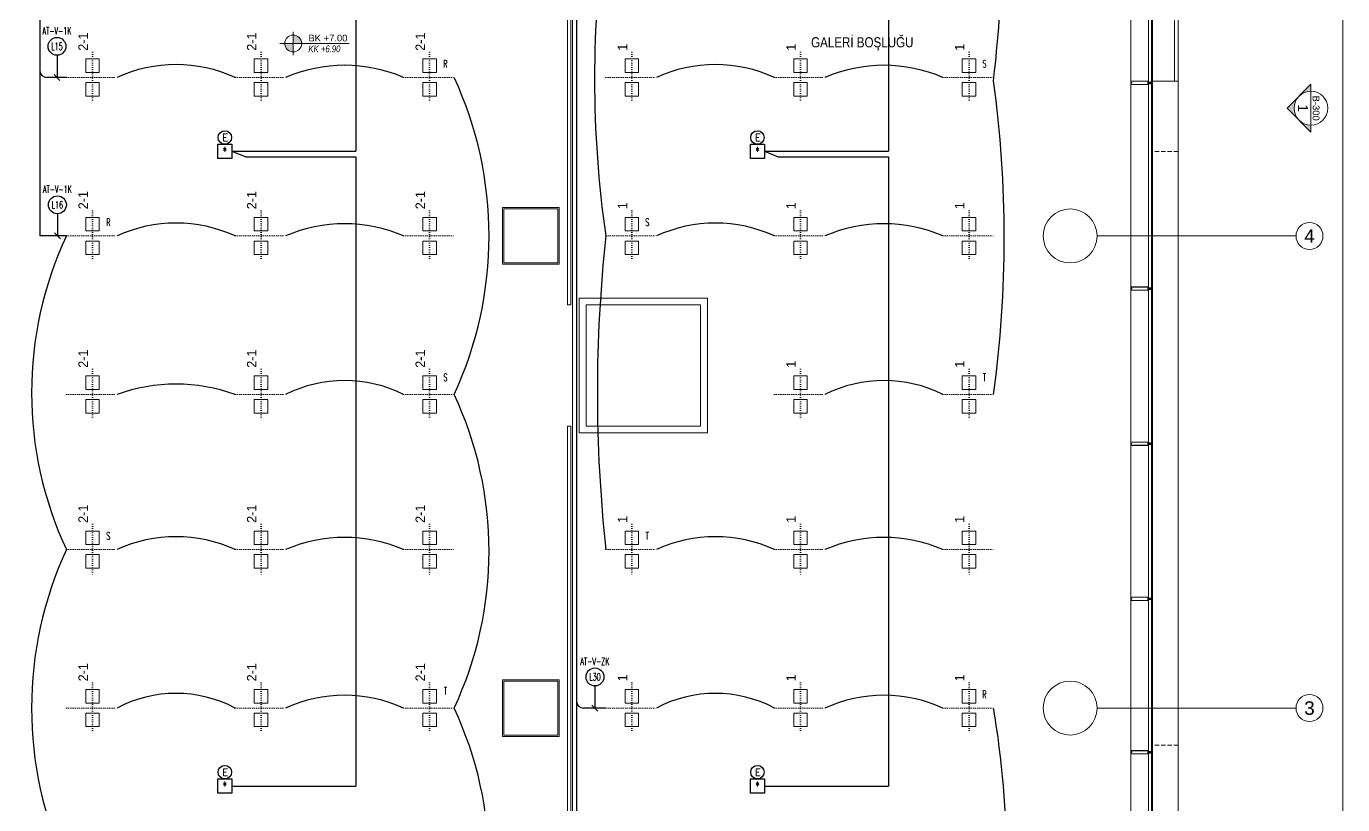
# Model space of a CAD drawing. Extents: x -2012 to 34975, y -1043 to 8321.
# Drawn here: x 25488 to 27440, y 909 to 2063 of the extents above; entities that cross this region are included whole.
import ezdxf
from ezdxf.enums import TextEntityAlignment as Align

# ---------------------------------------------------------------- set-up
doc = ezdxf.new("R2010")
doc.units = 0
doc.header["$LTSCALE"] = 25
for name, pattern in [('DOT2', [0.125, 0, -0.125]), ('Grundrisse$0$AUSGEZOGEN', [2, 1, 1]), ('HIDDEN', [0.375, 0.25, -0.125])]:
    doc.linetypes.add(name, pattern=pattern)
doc.layers.get('0').update_dxf_attribs({"color": 9, "lineweight": 9})
for name, color, linetype, lineweight in [('01', 9, 'Continuous', 9), ('06C', 9, 'Continuous', 9), ('06D', 9, 'Continuous', 9), ('10', 9, 'Continuous', 9), ('10A', 9, 'Continuous', 9), ('14', 9, 'Continuous', 9), ('15', 9, 'Continuous', 9), ('20', 9, 'DOT2', 9), ('21', 9, 'Continuous', 9), ('24', 9, 'Continuous', 9), ('31', 9, 'Continuous', 9), ('40A', 9, 'Continuous', 9), ('E-1x26W PL DOWNLIGHT KARE ARMATÜR (GÖMME) (KİTLİ)', 7, 'Continuous', 30), ('E-ACİL AYDINLATMA KİTİ', 7, 'Continuous', 30), ('E-KABLO', 7, 'Continuous', 30), ('E-LİNYE', 7, 'Continuous', 30)]:
    doc.layers.add(name, color=color, linetype=linetype, lineweight=lineweight)
doc.styles.add('Arial', font='arial.ttf', dxfattribs={"height": 2.5})
doc.styles.add('E-YAZI', font='txttw.shx')
doc.styles.add('MuuM_TEXT-ITALIC', font='ARIALNI.TTF')
doc.styles.add('MuuM_TEXT-STANDART', font='ARIALN.TTF')
doc.styles.add('TX-TEXT', font='')
doc.styles.get('TX-TEXT').set_extended_font_data('TrSah Futura Lt BT')

# ---------------------------------------------------------------- blocks, each defined once
blk = doc.blocks.new('0_elevationtarget-p-bk')
h = blk.add_hatch(color=254)
h.paths.add_polyline_path([(2.5, 0, 0.414214), (0, 2.5), (0, 0)])
h.paths.add_polyline_path([(0, 0), (-2.5, 0, 0.414214), (0, -2.5)])
blk.add_line((0, -3.5), (0, 3.5))
blk.add_lwpolyline([(16.6, 0), (-4, 0)])
blk.add_circle((0, 0), 2.5)
at = {"style": 'Arial'}
blk.add_attdef('BITMISKOT', text='', height=2, dxfattribs=at).set_placement((4.5, 0), align=Align.BOTTOM_LEFT)
at = {"style": 'MuuM_TEXT-ITALIC'}
blk.add_attdef('FINISHINGFLOORLEVEL', text='', height=2, dxfattribs=at).set_placement((4.5, -0.59), align=Align.TOP_LEFT)
blk = doc.blocks.new('p-kolon-80x80-vw')
at = {"layer": '01'}
blk.add_lwpolyline([(-40, -40), (-40, 40), (40, 40), (40, -40)], close=True, dxfattribs=at)
blk = doc.blocks.new('p-kolon-vw-çelik80')
at = {"layer": '01'}
blk.add_circle((0, 0), 40, dxfattribs=at)
blk = doc.blocks.new('prf-camderzi-20x6-p_1')
at = {"layer": '10A', "linetype": 'Continuous'}
for points in [[(0.2, -2.4), (0.1, -2.3), (0.1, 2.3), (0.2, 2.4), (0.8, 2.4), (0.8, 2.3), (0.9, 2.3), (1.2, 2.4), (1.2, 2.5), (0.1, 2.5), (0, 2.4), (0, 2.3), (0, -2.4), (0.1, -2.5), (0.1, -2.5), (1.2, -2.5), (1.2, -2.4), (0.9, -2.3), (0.8, -2.3), (0.8, -2.4)], [(1.1, 2.1), (1.1, 2), (1.1, 2), (1.2, 2), (1.2, 2.3), (0.8, 2.3), (0.8, 2.2), (0.8, 2.3), (0.7, 2.3), (0.7, 2.3), (0.5, 2.3), (0.4, 2.2), (0.2, 2.1), (0.2, 2.1), (0.2, 2.1), (0.3, 2.1), (0.6, 2.1), (0.7, 2), (0.7, 1.1), (0.8, 1), (0.9, 1), (1, 0.9), (1, 0), (1, 0), (1, 0), (1, -0.9), (0.9, -1), (0.8, -1), (0.7, -1.1), (0.7, -2), (0.6, -2), (0.3, -2), (0.2, -2.1), (0.2, -2.1), (0.2, -2.1), (0.4, -2.2), (0.5, -2.3), (0.7, -2.3), (0.7, -2.3), (0.8, -2.3), (0.8, -2.2), (0.8, -2.2), (1.2, -2.4), (1.2, -2), (1.1, -1.9), (1.1, -1.9), (1.1, -2.1), (0.9, -2.1), (0.8, -2), (0.8, -1.1), (1.1, -1.1), (1.1, -1.2), (1.1, -1.2), (1.2, -1.2), (1.2, 1.2), (1.1, 1.3), (1.1, 1.3), (1.1, 1.1), (0.8, 1.1), (0.8, 2), (0.9, 2.1)], [(6.2, -2.5), (31.9, -2.5), (32, -2.5), (32, -2.4), (32, 2.3), (31.9, 2.5), (31.9, 2.5), (6.2, 2.5), (6.2, 2.3), (6.3, 2.2), (6.4, 2.2), (6.4, 2.3), (6.6, 2.3), (6.6, 1.9), (6.6, 1.9), (6.6, 1.8), (6.6, 1.4), (6.4, 1.4), (6.4, 1.5), (6.3, 1.5), (6.2, 1.4), (6.2, 1.1), (6.4, 1.1), (6.4, 1.2), (6.6, 1.2), (6.6, 0.7), (6.5, 0.5), (6.4, 0.5), (5.3, 0.5), (5.2, 0.5), (5.2, 0.4), (5.3, 0.2), (5.4, 0.2), (5.5, 0.2), (5.6, 0.2), (5.6, 0.2), (5.6, 0.2), (5.8, 0.2), (5.8, 0.2), (5.8, 0.2), (6, 0.2), (6, 0.2), (6, 0.2), (6.1, 0.2), (6.2, 0.2), (6.2, 0.2), (6.3, 0.2), (6.3, 0.2), (6.4, 0.2), (6.4, 0.2), (6.6, 0.1), (6.7, 0), (6.6, -0.1), (6.4, -0.2), (6.3, -0.2), (6.2, -0.2), (6.2, -0.2), (6.1, -0.2), (6.1, -0.2), (6, -0.2), (5.9, -0.2), (5.9, -0.2), (5.9, -0.2), (5.7, -0.2), (5.7, -0.2), (5.7, -0.2), (5.6, -0.2), (5.5, -0.2), (5.5, -0.2), (5.4, -0.2), (5.3, -0.3), (5.2, -0.4), (5.2, -0.5), (5.3, -0.5), (6.4, -0.5), (6.5, -0.6), (6.6, -0.6), (6.6, -1.2), (6.4, -1.2), (6.4, -1.1), (6.2, -1.1), (6.2, -1.5), (6.3, -1.5), (6.4, -1.5), (6.4, -1.4), (6.6, -1.4), (6.6, -1.9), (6.6, -1.9), (6.6, -1.9), (6.6, -2.4), (6.4, -2.4), (6.4, -2.2), (6.3, -2.2), (6.2, -2.3)]]:
    blk.add_lwpolyline(points, close=True, dxfattribs=at)
at = {"layer": '10A', "linetype": 'Grundrisse$0$AUSGEZOGEN'}
for points in [[(5.2, -0.5), (5.2, -0.3), (5.3, -0.2), (5.4, -0.2), (5.6, -0.2), (5.8, -0.2), (5.8, -0.2), (5.9, -0.2), (5.9, -0.2), (5.9, -0.2), (6.1, -0.2), (6.2, -0.2), (6.2, -0.2), (6.4, -0.1), (6.4, 0), (6.4, 0.1), (6.2, 0.2), (6.2, 0.2), (6.1, 0.2), (5.9, 0.2), (5.9, 0.2), (5.9, 0.2), (5.8, 0.2), (5.8, 0.2), (5.6, 0.2), (5.4, 0.2), (5.3, 0.2), (5.2, 0.3), (5.2, 0.5), (2.4, 0.5), (2.3, 0.5), (2.1, 0.4), (2, 0.4), (2, 0.4), (2, 0.5), (2, 0.5), (2, 0.5), (1.4, 0.5), (1.3, 0.4), (1.4, 0.3), (1.5, 0.3), (1.5, 0.3), (1.5, 0.4), (1.8, 0.4), (1.9, 0.3), (2.2, 0), (2.2, 0), (2.2, 0), (1.9, -0.3), (1.8, -0.4), (1.5, -0.4), (1.5, -0.3), (1.5, -0.3), (1.4, -0.3), (1.3, -0.4), (1.4, -0.5), (1.4, -0.5), (2, -0.5), (2, -0.5), (2, -0.4), (2, -0.4), (2.1, -0.4), (2.3, -0.5), (2.4, -0.5)], [(2.8, 0.9), (2.8, 0.9), (2.7, 0.5), (2.8, 0.5), (2.9, 0.5), (2.9, 0.6), (2.9, 0.9), (3, 1), (3.1, 1.1), (3.4, 1.1), (3.5, 1.1), (3.5, 1.2), (3.4, 1.2), (3.1, 1.2), (3.1, 1.2), (3, 1.2), (3, 1.2), (3, 1.1), (2.9, 1.1), (2.9, 1.1), (2.8, 1), (2.8, 1)], [(3.7, 0.9), (3.7, 0.9), (3.6, 0.5), (3.7, 0.5), (3.8, 0.5), (3.8, 0.6), (3.8, 0.9), (3.9, 1), (4, 1.1), (4.3, 1.1), (4.3, 1.1), (4.4, 1.2), (4.3, 1.2), (4, 1.2), (4, 1.2), (3.9, 1.2), (3.9, 1.2), (3.8, 1.1), (3.8, 1.1), (3.8, 1.1), (3.7, 1), (3.7, 1)], [(4.6, 0.9), (4.5, 0.9), (4.5, 0.5), (4.6, 0.5), (4.7, 0.5), (4.7, 0.6), (4.7, 0.9), (4.8, 1), (4.9, 1.1), (5.2, 1.1), (5.2, 1.1), (5.2, 1.2), (5.2, 1.2), (4.9, 1.2), (4.9, 1.2), (4.8, 1.2), (4.8, 1.2), (4.7, 1.1), (4.7, 1.1), (4.6, 1.1), (4.6, 1), (4.6, 1)], [(2.8, -0.9), (2.8, -0.9), (2.7, -0.5), (2.8, -0.5), (2.9, -0.6), (2.9, -0.6), (2.9, -0.9), (3, -1), (3.1, -1.1), (3.4, -1.1), (3.5, -1.1), (3.5, -1.1), (3.4, -1.2), (3.1, -1.2), (3.1, -1.2), (3, -1.2), (3, -1.1), (3, -1.1), (2.9, -1.1), (2.9, -1.1), (2.8, -1), (2.8, -1)], [(3.7, -0.9), (3.7, -0.9), (3.6, -0.5), (3.7, -0.5), (3.8, -0.6), (3.8, -0.6), (3.8, -0.9), (3.9, -1), (4, -1.1), (4.3, -1.1), (4.3, -1.1), (4.4, -1.1), (4.3, -1.2), (4, -1.2), (4, -1.2), (3.9, -1.2), (3.9, -1.1), (3.8, -1.1), (3.8, -1.1), (3.8, -1.1), (3.7, -1), (3.7, -1)], [(4.6, -0.9), (4.5, -0.9), (4.5, -0.5), (4.6, -0.5), (4.7, -0.6), (4.7, -0.6), (4.7, -0.9), (4.8, -1), (4.9, -1.1), (5.2, -1.1), (5.2, -1.1), (5.2, -1.1), (5.2, -1.2), (4.9, -1.2), (4.9, -1.2), (4.8, -1.2), (4.8, -1.1), (4.7, -1.1), (4.7, -1.1), (4.6, -1.1), (4.6, -1), (4.6, -1)]]:
    blk.add_lwpolyline(points, close=True, dxfattribs=at)
at = {"layer": '10A', "linetype": 'Continuous'}
blk.add_lwpolyline([(6.8, -2.3), (6.8, 2.3), (31.8, 2.3), (31.8, 0.2), (31.7, 0.1), (31.3, 0.1), (31.2, 0.2), (31.2, 0.2), (31.2, 0.3), (31.1, 0.3), (31.1, 0.3), (31, 0.4), (31, 0.4), (31, 0.4), (30.9, 0.4), (30.8, 0.5), (30.8, 0.5), (30.7, 0.5), (30.7, 0.4), (30.6, 0.4), (30.6, 0.4), (30.5, 0.4), (30.5, 0.3), (30.4, 0.3), (30.4, 0.2), (30.5, 0.1), (30.7, 0.1), (30.7, 0.2), (30.7, 0.2), (30.8, 0.2), (30.9, 0.2), (30.9, 0.2), (30.9, 0.1), (31, 0.1), (31, 0), (31, -0.1), (30.9, -0.1), (30.9, -0.1), (30.9, -0.2), (30.8, -0.2), (30.7, -0.2), (30.7, -0.1), (30.7, -0.1), (30.6, -0.1), (30.5, -0.1), (30.4, -0.2), (30.4, -0.3), (30.5, -0.3), (30.5, -0.3), (30.6, -0.4), (30.6, -0.4), (30.7, -0.4), (30.7, -0.4), (30.8, -0.4), (30.8, -0.4), (30.9, -0.4), (31, -0.4), (31, -0.4), (31, -0.4), (31.1, -0.3), (31.1, -0.3), (31.2, -0.2), (31.2, -0.2), (31.2, -0.2), (31.3, -0.1), (31.7, -0.1), (31.8, -0.1), (31.8, -2.3), (6.8, -2.3)], dxfattribs=at)
blk = doc.blocks.new('p-cephe-birincikat-onkisim')
at = {"layer": '06D'}
for points in [[(-70, -3732), (-70, -48)], [(0, -1523.5), (0, -3732)]]:
    blk.add_lwpolyline(points, dxfattribs=at)
blk.add_lwpolyline([(-5, -2010.5), (-38, -2010.5), (-38, -1523.5), (-5, -1523.5)], close=True, dxfattribs=at)
at = {"layer": '10'}
blk.add_lwpolyline([(0, -2010.5), (-38, -2010.5), (-38, -3245.5), (0, -3245.5)], close=True, dxfattribs=at)
at = {"layer": '15', "linetype": 'Continuous'}
for points in [[(-44, -2012.1), (-39.5, -2012.1), (-39.5, -1767.7), (-44, -1767.7)], [(-44, -2014), (-39.5, -2014), (-39.5, -2317.1), (-44, -2317.1)], [(-44, -2547.1), (-39.5, -2547.1), (-39.5, -2318.9), (-44, -2318.9)], [(-44, -2549), (-39.5, -2549), (-39.5, -2777), (-44, -2777)], [(-44, -3004.5), (-39.5, -3004.5), (-39.5, -2779), (-44, -2779)], [(-44, -3242.1), (-39.5, -3242.1), (-39.5, -3006.4), (-44, -3006.4)]]:
    blk.add_lwpolyline(points, close=True, dxfattribs=at)
at = {"layer": '20', "linetype": 'HIDDEN'}
for points in [[(0, -2115), (-38, -2115)], [(0, -2995), (-38, -2995)]]:
    blk.add_lwpolyline(points, dxfattribs=at)
at = {"xscale": -1}
for p in [(-38, -2013), (-38, -2318), (-38, -2548), (-38, -2778), (-38, -3005.5)]:
    blk.add_blockref('prf-camderzi-20x6-p_1', p, dxfattribs=at)
blk = doc.blocks.new('0_aks')
at = {"linetype": 'Continuous'}
blk.add_circle((0, 0), 2, dxfattribs=at)
at = {"style": 'Arial'}
blk.add_attdef('AKS', text='', height=2, dxfattribs=at).set_placement((0, 0), align=Align.MIDDLE_CENTER)
blk = doc.blocks.new('p-aks_vw')
at = {"layer": '24', "ltscale": 2}
for points in [[(5680, 1440), (5975, 1440)], [(5680, 740), (5975, 740)]]:
    blk.add_lwpolyline(points, dxfattribs=at)
at = {"layer": '24', "xscale": 10, "yscale": 10, "zscale": 10}
for p, values in [((5995, 1440), {'AKS': '4'}), ((5995, 740), {'AKS': '3'})]:
    blk.add_blockref('0_aks', p, dxfattribs=at).add_auto_attribs(values)
blk = doc.blocks.new('0_exteriorelevation1')
h = blk.add_hatch(color=256)
h.paths.add_polyline_path([(7.07, 0), (0, 7.07), (-7.07, 0)])
h.paths.add_polyline_path([(5, 0, 1), (-5, 0)], flags=16)
blk.add_lwpolyline([(7.07, 0), (0, 7.07), (-7.07, 0), (7.07, 0)])
blk.add_lwpolyline([(7.07, 0), (0, 7.07), (-7.07, 0), (7.07, 0)])
blk.add_circle((0, 0), 5)
at = {"style": 'Arial'}
blk.add_attdef('KESITADI', text='', height=3, dxfattribs=at).set_placement((0, 0), align=Align.BOTTOM_CENTER)
blk.add_attdef('PAFTAADI', text='', height=2, dxfattribs=at).set_placement((0, -0.5), align=Align.TOP_CENTER)
blk = doc.blocks.new('p-vw-aydınlatma2')
at = {"linetype": 'ByBlock'}
for points in [[(-10, 7.5), (10, 7.5), (10, 27.5), (-10, 27.5), (-10, 7.5)], [(-10, -27.5), (10, -27.5), (10, -7.5), (-10, -7.5), (-10, -27.5)]]:
    blk.add_lwpolyline(points, dxfattribs=at)
at = {"linetype": 'DOT2'}
for points in [[(0, 37.5), (0, -37.5)], [(-38.6, 0), (36.4, 0)]]:
    blk.add_lwpolyline(points, dxfattribs=at)
at = {"insert": (-20.9, 39.6), "char_height": 14, "width": 14.596, "attachment_point": 1, "rotation": 90, "style": 'TX-TEXT'}
blk.add_mtext('2-1', dxfattribs=at)
blk = doc.blocks.new('p-vw aydınlatma1')
at = {"linetype": 'DOT2'}
for points in [[(27.5, 48.6), (27.5, -26.4)], [(65, 10), (-10, 10)]]:
    blk.add_lwpolyline(points, dxfattribs=at)
at = {"linetype": 'ByBlock'}
for points in [[(0, 20), (0, 0), (20, 0), (20, 20), (0, 20)], [(35, 20), (35, 0), (55, 0), (55, 20), (35, 20)]]:
    blk.add_lwpolyline(points, dxfattribs=at)
at = {"insert": (67.1, 30.9), "char_height": 14, "width": 14.596, "attachment_point": 1, "style": 'TX-TEXT'}
blk.add_mtext('1', dxfattribs=at)
blk = doc.blocks.new('100_ACİL AYDINLATMA KİTİ')
at = {"layer": 'E-ACİL AYDINLATMA KİTİ', "color": 3}
blk.add_circle((0, 0), 1.25, dxfattribs=at)
at = {"layer": 'E-ACİL AYDINLATMA KİTİ', "color": 3, "style": 'E-YAZI'}
blk.add_text('E', height=1.34, dxfattribs=at).set_placement((-0.45, -0.69))
blk = doc.blocks.new('1x26W PL DOWNLIGHT KARE ARMATÜR (GÖMME) (KİTLİ)')
at = {"layer": 'E-1x26W PL DOWNLIGHT KARE ARMATÜR (GÖMME) (KİTLİ)', "color": 4}
for p, q in [((-10.5, 21), (10.5, 21)), ((-10.5, 0), (-10.5, 21)), ((10.5, 21), (10.5, 0)), ((10.5, 0), (-10.5, 0))]:
    blk.add_line(p, q, dxfattribs=at)
at = {"layer": 'E-1x26W PL DOWNLIGHT KARE ARMATÜR (GÖMME) (KİTLİ)', "color": 7, "style": 'E-YAZI', "width": 0.8}
blk.add_text('*', height=12.5, dxfattribs=at).set_placement((-3.3, 4.6))

msp = doc.modelspace()

# ---------------------------------------------------------------- linework, layer by layer
at = {"layer": '06C'}
msp.add_lwpolyline([(26277.84, 3964.26), (26277.84, 3914.5), (26297.84, 3914.5), (26297.84, 290.44), (26277.84, 290.44), (26277.83, 241.5)], dxfattribs=at)
at = {"layer": '06D'}
for points in [[(26290.34, 3912), (26295.34, 3912), (26295.34, 1650.5), (26290.34, 1650.5)], [(26497.84, 1460.5), (26307.84, 1460.5), (26307.84, 1660.5), (26497.84, 1660.5)], [(26487.84, 1470.5), (26317.84, 1470.5), (26317.84, 1650.5), (26487.84, 1650.5)], [(26290.34, 293), (26295.34, 293), (26295.34, 1470.5), (26290.34, 1470.5)]]:
    msp.add_lwpolyline(points, close=True, dxfattribs=at)
at = {"layer": '14'}
for points in [[(26193.84, 1794.5), (26277.84, 1794.5), (26277.84, 1710.5), (26193.84, 1710.5)], [(26193.84, 1094.5), (26277.84, 1094.5), (26277.84, 1010.5), (26193.84, 1010.5)]]:
    msp.add_lwpolyline(points, close=True, dxfattribs=at)
at = {"layer": '40A'}
msp.add_lwpolyline([(21065, 4190), (27440.06, 4190), (27440.06, 15), (21065, 15)], close=True, dxfattribs=at)
at = {"layer": 'E-KABLO', "color": 5}
for p, q in [((25976.3, 2790.19), (25976.3, 1878.03)), ((26766.3, 2790.19), (26766.3, 1878.03)), ((25792.54, 1878.03), (25976.3, 1878.03)), ((25792.54, 1878.03), (25813, 1870.03)), ((26582.54, 1878.03), (26766.3, 1878.03)), ((26582.54, 1878.03), (26603, 1870.03)), ((25813, 1870.03), (25976.3, 1870.03)), ((25976.3, 1870.03), (25976.3, 936.92)), ((26603, 1870.03), (26766.3, 1870.03)), ((26766.3, 1870.03), (26766.3, 936.92)), ((25792.54, 936.92), (25976.3, 936.92)), ((26582.54, 936.92), (26766.3, 936.92))]:
    msp.add_line(p, q, dxfattribs=at)
at = {"layer": 'E-KABLO', "color": 6}
for p, q in [((25507.84, 2232.5), (25507.84, 1752.5)), ((26303.84, 2232.5), (26303.84, 1062.5)), ((25547.19, 1987.5), (25517.84, 1987.5)), ((25547.19, 1752.5), (25507.84, 1752.5)), ((26303.84, 1062.5), (26303.84, 817.5)), ((26347.19, 1052.5), (26313.84, 1052.5))]:
    msp.add_line(p, q, dxfattribs=at)
for centre, radius, start, end in [((24907.68, 2217.5), 2028.18, 353.34633, 6.65367), ((27947.71, 1985), 1617.32, 171.73472, 188.26528), ((25517.84, 1997.5), 10, 180, 270), ((25709.69, 1796.18), 210.38, 65.42261, 114.57739), ((25959.69, 1784.38), 221.17, 66.69477, 113.30523), ((26509.69, 1796.18), 210.38, 65.42261, 114.57739), ((26759.69, 1784.38), 221.17, 66.69477, 113.30523), ((25615.14, 1752.5), 558.87, 335.13416, 24.86584), ((25227.97, 1750), 1710.1, 352.18604, 7.81396), ((25709.69, 1561.18), 210.38, 65.42261, 114.57739), ((25959.69, 1549.38), 221.17, 66.69477, 113.30523), ((26509.69, 1561.18), 210.38, 65.42261, 114.57739), ((26759.69, 1549.38), 221.17, 66.69477, 113.30523), ((26043.17, 1520), 547.77, 154.88423, 205.11577), ((28493.37, 1520), 2158.74, 173.81715, 186.18285), ((25709.69, 1275.98), 256.89, 70.08546, 109.91454), ((25959.69, 1342.45), 195.7, 63.44106, 116.55894), ((26759.69, 1342.45), 195.7, 63.44106, 116.55894), ((25626.36, 1285), 547.64, 334.87786, 25.12214), ((25709.69, 1096.18), 210.38, 65.42261, 114.57739), ((25959.69, 1084.38), 221.17, 66.69477, 113.30523), ((26509.69, 1096.18), 210.38, 65.42261, 114.57739), ((26759.69, 1084.38), 221.17, 66.69477, 113.30523), ((26054.4, 1052.5), 559, 155.14048, 204.85952), ((25709.69, 887.71), 186.58, 62.03196, 117.96804), ((26509.69, 887.71), 186.58, 62.03196, 117.96804), ((25959.69, 860.93), 210.61, 65.45156, 114.54844), ((26313.84, 1062.5), 10, 180, 270), ((26759.69, 860.93), 210.61, 65.45156, 114.54844), ((25626.21, 820), 547.77, 334.88423, 25.11577), ((25551.21, 820), 1390.56, 350.37498, 9.62502)]:
    msp.add_arc(centre, radius, start, end, dxfattribs=at)
at = {"layer": 'E-LİNYE', "color": 7, "linetype": 'Continuous'}
for p, q in [((25533.18, 2020.4), (25533.18, 1987.5)), ((25537.6, 1983.08), (25528.76, 1991.92)), ((25533.78, 1785.4), (25533.78, 1752.5)), ((25538.2, 1748.08), (25529.36, 1756.92)), ((26331.06, 1085.4), (26331.06, 1052.5)), ((26335.48, 1048.08), (26326.64, 1056.92))]:
    msp.add_line(p, q, dxfattribs=at)
for centre in [(25533.18, 2033.66), (25533.78, 1798.66), (26331.06, 1098.66)]:
    msp.add_circle(centre, 13.26, dxfattribs=at)

# ---------------------------------------------------------------- block references
for name, p in [('p-cephe-birincikat-onkisim', (27195.84, 3992.5)), ('p-kolon-80x80-vw', (26235.84, 1752.5)), ('p-kolon-vw-çelik80', (27035.84, 1752.5)), ('p-kolon-80x80-vw', (26235.84, 1052.5)), ('p-kolon-vw-çelik80', (27035.84, 1052.5))]:
    msp.add_blockref(name, p)
at = {"layer": '21', "xscale": 5, "yscale": 5, "zscale": 5}
msp.add_blockref('0_elevationtarget-p-bk', (25883.57, 2037.89), dxfattribs=at).add_auto_attribs({'BITMISKOT': 'BK +7.00', 'FINISHINGFLOORLEVEL': 'KK +6.90'})
at = {"layer": '21'}
ref = msp.add_blockref('0_exteriorelevation1', (27393, 1942), dxfattribs=dict(at, xscale=-5, yscale=5, zscale=5, rotation=90))
ref.add_attrib('KESITADI', '1', dxfattribs={"layer": '0', "height": 15, "rotation": 270, "style": 'Arial'}).set_placement((27369.06, 1942), align=Align.BOTTOM_CENTER)
ref.add_attrib('PAFTAADI', 'B-300', dxfattribs={"layer": '0', "height": 10, "rotation": 270, "style": 'Arial'}).set_placement((27405.64, 1942), align=Align.TOP_CENTER)
at = {"layer": '24'}
msp.add_blockref('p-aks_vw', (21395.84, 312.5), dxfattribs=at)
at = {"layer": '31', "linetype": 'ByBlock'}
for p in [(25585.84, 1987.5), (25835.84, 1987.5), (26085.84, 1987.5), (25585.84, 1752.5), (25835.84, 1752.5), (26085.84, 1752.5), (25585.84, 1517.5), (25835.84, 1517.5), (26085.84, 1517.5), (25585.84, 1287.5), (25835.84, 1287.5), (26085.84, 1287.5), (25585.84, 1052.5), (25835.84, 1052.5), (26085.84, 1052.5)]:
    msp.add_blockref('p-vw-aydınlatma2', p, dxfattribs=at)
at = {"layer": '31', "linetype": 'ByBlock', "rotation": 90}
for p in [(26395.84, 1960), (26645.84, 1960), (26895.84, 1960), (26395.84, 1725), (26645.84, 1725), (26895.84, 1725), (26645.84, 1490), (26895.84, 1490), (26395.84, 1260), (26645.84, 1260), (26895.84, 1260), (26395.84, 1025), (26645.84, 1025), (26895.84, 1025)]:
    msp.add_blockref('p-vw aydınlatma1', p, dxfattribs=at)
at = {"layer": 'E-1x26W PL DOWNLIGHT KARE ARMATÜR (GÖMME) (KİTLİ)', "color": 6}
for p in [(25782.04, 1867.53), (26572.04, 1867.53), (25782.04, 926.42), (26572.04, 926.42)]:
    msp.add_blockref('1x26W PL DOWNLIGHT KARE ARMATÜR (GÖMME) (KİTLİ)', p, dxfattribs=at)
at = {"layer": 'E-ACİL AYDINLATMA KİTİ', "xscale": 8, "yscale": 8, "zscale": 8}
for p in [(25782.04, 1898.54), (26572.04, 1898.54), (25782.04, 957.43), (26572.04, 957.43)]:
    msp.add_blockref('100_ACİL AYDINLATMA KİTİ', p, dxfattribs=at)

# ---------------------------------------------------------------- texts
at = {"layer": '21', "style": 'MuuM_TEXT-STANDART'}
msp.add_text('GALERİ BOŞLUĞU', height=15, dxfattribs=at).set_placement((26651.62, 2027.66), align=Align.BOTTOM_LEFT)
at = {"layer": 'E-LİNYE', "color": 3, "linetype": 'Continuous', "style": 'E-YAZI', "width": 0.6}
for s, height, p in [('AT-V-1K', 10.938, (25533.18, 2056.68)), ('L15', 10.938, (25533.18, 2033.66)), ('R', 10.94, (26109.26, 2007.89)), ('S', 10.94, (26908.72, 2007.89)), ('AT-V-1K', 10.938, (25533.78, 1821.68)), ('L16', 10.938, (25533.78, 1798.66)), ('R', 10.94, (25609.26, 1772.89)), ('S', 10.94, (26408.72, 1772.89)), ('S', 10.94, (26109.26, 1542.89)), ('T', 10.94, (26908.72, 1542.89)), ('S', 10.94, (25609.26, 1307.89)), ('T', 10.94, (26408.72, 1307.89)), ('AT-V-ZK', 10.938, (26331.06, 1121.68)), ('L30', 10.938, (26331.06, 1098.66)), ('T', 10.94, (26109.26, 1077.89)), ('R', 10.94, (26908.72, 1072.89))]:
    msp.add_text(s, height=height, dxfattribs=at).set_placement(p, align=Align.MIDDLE_CENTER)

doc.saveas('drawing.dxf')
